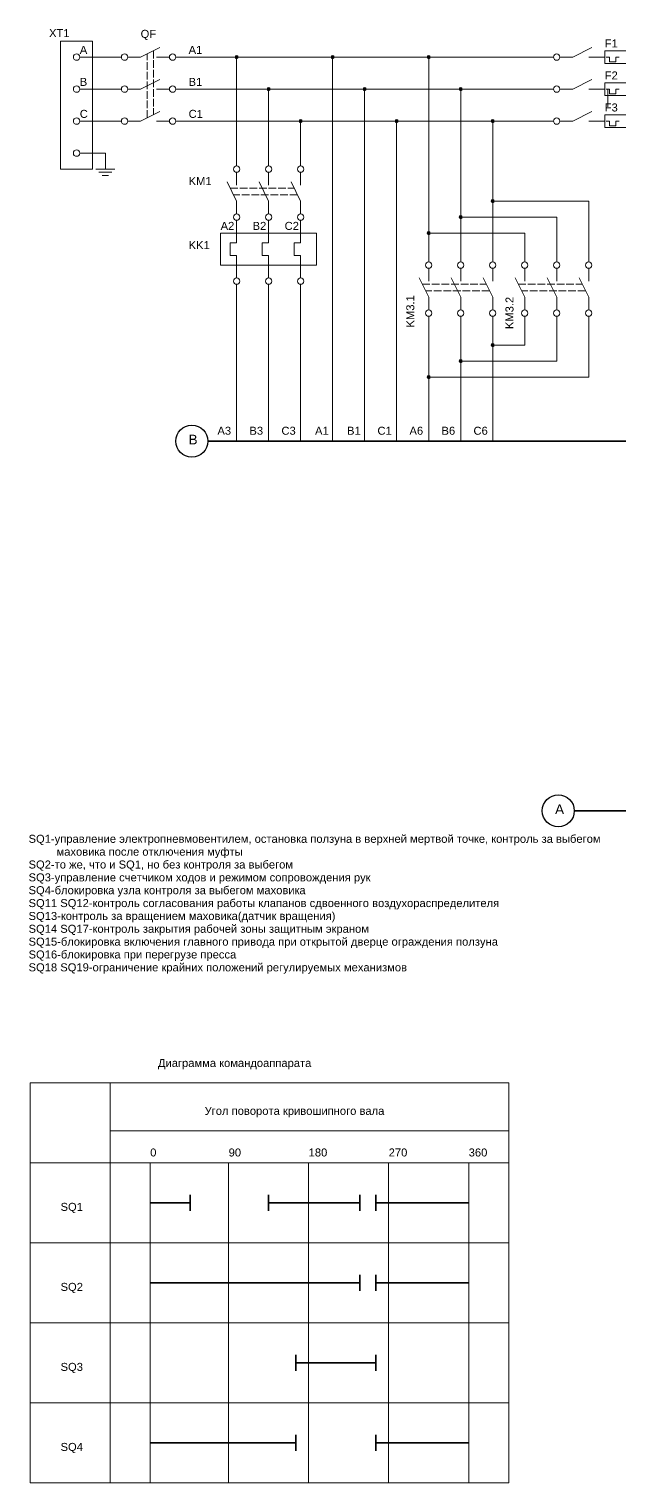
# Model space of a CAD drawing. Header units: millimetres. Extents: x 598 to 4132, y 1883 to 3415.
# Drawn here: x 1766.2 to 1950.8, y 1985 to 2439.2 of the extents above; entities that cross this region are included whole.
import ezdxf

# ---------------------------------------------------------------- set-up
doc = ezdxf.new("R2010")
doc.units = ezdxf.units.MM
doc.linetypes.add('ACAD_ISO02W100', pattern=[15, 12, -3])
doc.layers.get('0').update_dxf_attribs({"lineweight": 20})
doc.styles.get("Standard").update_dxf_attribs({"font": 'arial.ttf'})

msp = doc.modelspace()

# ---------------------------------------------------------------- hatches: boundary and pattern name
h = msp.add_hatch(color=256)
h.dxf.hatch_style = 1
h.paths.add_polyline_path([(1831.5, 2430.5, 1), (1830.5, 2430.5, 1)])
h = msp.add_hatch(color=256)
h.dxf.hatch_style = 1
h.paths.add_polyline_path([(1861.5, 2430.5, 1), (1860.5, 2430.5, 1)])
h = msp.add_hatch(color=256)
h.dxf.hatch_style = 1
h.paths.add_polyline_path([(1891.5, 2430.5, 1), (1890.5, 2430.5, 1)])
h = msp.add_hatch(color=256)
h.dxf.hatch_style = 1
h.paths.add_polyline_path([(1841.5, 2420.5, 1), (1840.5, 2420.5, 1)])
h = msp.add_hatch(color=256)
h.dxf.hatch_style = 1
h.paths.add_polyline_path([(1871.5, 2420.5, 1), (1870.5, 2420.5, 1)])
h = msp.add_hatch(color=256)
h.dxf.hatch_style = 1
h.paths.add_polyline_path([(1901.5, 2420.5, 1), (1900.5, 2420.5, 1)])
h = msp.add_hatch(color=256)
h.dxf.hatch_style = 1
h.paths.add_polyline_path([(1851.5, 2410.5, 1), (1850.5, 2410.5, 1)])
h = msp.add_hatch(color=256)
h.dxf.hatch_style = 1
h.paths.add_polyline_path([(1881.5, 2410.5, 1), (1880.5, 2410.5, 1)])
h = msp.add_hatch(color=256)
h.dxf.hatch_style = 1
h.paths.add_polyline_path([(1911.5, 2410.5, 1), (1910.5, 2410.5, 1)])
h = msp.add_hatch(color=256)
h.dxf.hatch_style = 1
h.paths.add_polyline_path([(1911.5, 2385.5, 1), (1910.5, 2385.5, 1)])
h = msp.add_hatch(color=256)
h.dxf.hatch_style = 1
h.paths.add_polyline_path([(1901.5, 2380.5, 1), (1900.5, 2380.5, 1)])
h = msp.add_hatch(color=256)
h.dxf.hatch_style = 1
h.paths.add_polyline_path([(1891.5, 2375.5, 1), (1890.5, 2375.5, 1)])
h = msp.add_hatch(color=256)
h.dxf.hatch_style = 1
h.paths.add_polyline_path([(1911.5, 2340.5, 1), (1910.5, 2340.5, 1)])
h = msp.add_hatch(color=256)
h.dxf.hatch_style = 1
h.paths.add_polyline_path([(1901.5, 2335.5, 1), (1900.5, 2335.5, 1)])
h = msp.add_hatch(color=256)
h.dxf.hatch_style = 1
h.paths.add_polyline_path([(1891.5, 2330.5, 1), (1890.5, 2330.5, 1)])

# ---------------------------------------------------------------- linework, layer by layer
for p, q in [((1782, 2430.5), (1795, 2430.5)), ((1797, 2430.5), (1801, 2430.5)), ((1801, 2430.5), (1807, 2433.5)), ((1810, 2430.5), (1806, 2430.5)), ((1812, 2430.5), (1831, 2430.5)), ((1831, 2430.5), (1831, 2396.5)), ((1831, 2430.5), (1930, 2430.5)), ((1861, 2430.5), (1861, 2310.5)), ((1891, 2376), (1891, 2430.5)), ((1932, 2430.5), (1936, 2430.5)), ((1936, 2430.5), (1942, 2433.5)), ((1946, 2430.5), (1941, 2430.5)), ((1946.5, 2430.5), (1947.5, 2430.5)), ((1947.5, 2430.5), (1947.5, 2429)), ((1949.5, 2429), (1949.5, 2430.5)), ((1949.5, 2430.5), (1950.5, 2430.5)), ((1947.5, 2429), (1949.5, 2429)), ((1801, 2420.5), (1807, 2423.5)), ((1936, 2420.5), (1942, 2423.5)), ((1782, 2420.5), (1795, 2420.5)), ((1797, 2420.5), (1801, 2420.5)), ((1810, 2420.5), (1806, 2420.5)), ((1812, 2420.5), (1841, 2420.5)), ((1841, 2420.5), (1841, 2396.5)), ((1841, 2420.5), (1930, 2420.5)), ((1871, 2420.5), (1871, 2310.5)), ((1901, 2380.5), (1901, 2420.5)), ((1932, 2420.5), (1936, 2420.5)), ((1946, 2420.5), (1941, 2420.5)), ((1946.5, 2420.5), (1947.5, 2420.5)), ((1947, 2415), (1947, 2420.5)), ((1947.5, 2420.5), (1947.5, 2419)), ((1947.5, 2419), (1949.5, 2419)), ((1949.5, 2419), (1949.5, 2420.5)), ((1949.5, 2420.5), (1950.5, 2420.5)), ((1801, 2410.5), (1807, 2413.5)), ((1936, 2410.5), (1942, 2413.5)), ((1782, 2410.5), (1795, 2410.5)), ((1797, 2410.5), (1801, 2410.5)), ((1810, 2410.5), (1806, 2410.5)), ((1812, 2410.5), (1851, 2410.5)), ((1851, 2410.5), (1930, 2410.5)), ((1851, 2410), (1851, 2396.5)), ((1881, 2410.5), (1881, 2310.5)), ((1911, 2385.5), (1911, 2410.5)), ((1932, 2410.5), (1936, 2410.5)), ((1946, 2410.5), (1941, 2410.5)), ((1946.5, 2410.5), (1947.5, 2410.5)), ((1947.5, 2410.5), (1947.5, 2409)), ((1947.5, 2409), (1949.5, 2409)), ((1949.5, 2409), (1949.5, 2410.5)), ((1949.5, 2410.5), (1950.5, 2410.5)), ((1782, 2400.5), (1790, 2400.5)), ((1790, 2400.5), (1790, 2395.5)), ((1787, 2395.5), (1793, 2395.5)), ((1788, 2394.5), (1792, 2394.5)), ((1831, 2394.5), (1831, 2390.5)), ((1841, 2394.5), (1841, 2390.5)), ((1851, 2394.5), (1851, 2390.5)), ((1789, 2393.5), (1791, 2393.5)), ((1831, 2385.5), (1828, 2391.5)), ((1841, 2385.5), (1838, 2391.5)), ((1851, 2385.5), (1848, 2391.5)), ((1831, 2381.5), (1831, 2385.5)), ((1841, 2381.5), (1841, 2385.5)), ((1851, 2381.5), (1851, 2385.5)), ((1911, 2366.5), (1911, 2385.5)), ((1911, 2385.5), (1941, 2385.5)), ((1941, 2385.5), (1941, 2366.5)), ((1901, 2366.5), (1901, 2380.5)), ((1901, 2380.5), (1931, 2380.5)), ((1931, 2380.5), (1931, 2366.5)), ((1831, 2379.5), (1831, 2372.5)), ((1841, 2379.5), (1841, 2372.5)), ((1851, 2379.5), (1851, 2372.5)), ((1831, 2372.5), (1829, 2372.5)), ((1829, 2372.5), (1829, 2368.5)), ((1841, 2372.5), (1839, 2372.5)), ((1839, 2372.5), (1839, 2368.5)), ((1851, 2372.5), (1849, 2372.5)), ((1849, 2372.5), (1849, 2368.5)), ((1891, 2366.5), (1891, 2375.5)), ((1891, 2375.5), (1921, 2375.5)), ((1921, 2375.5), (1921, 2366.5)), ((1829, 2368.5), (1831, 2368.5)), ((1831, 2368.5), (1831, 2361.5)), ((1839, 2368.5), (1841, 2368.5)), ((1841, 2368.5), (1841, 2361.5)), ((1849, 2368.5), (1851, 2368.5)), ((1851, 2368.5), (1851, 2361.5)), ((1891, 2364.5), (1891, 2360.5)), ((1901, 2364.5), (1901, 2360.5)), ((1911, 2364.5), (1911, 2360.5)), ((1921, 2364.5), (1921, 2360.5)), ((1931, 2364.5), (1931, 2360.5)), ((1941, 2364.5), (1941, 2360.5)), ((1831, 2359.5), (1831, 2310.5)), ((1841, 2359.5), (1841, 2310.5)), ((1851, 2359.5), (1851, 2310.5)), ((1891, 2355.5), (1888, 2361.5)), ((1901, 2355.5), (1898, 2361.5)), ((1911, 2355.5), (1908, 2361.5)), ((1921, 2355.5), (1918, 2361.5)), ((1931, 2355.5), (1928, 2361.5)), ((1941, 2355.5), (1938, 2361.5)), ((1891, 2351.5), (1891, 2355.5)), ((1901, 2351.5), (1901, 2355.5)), ((1911, 2351.5), (1911, 2355.5)), ((1921, 2351.5), (1921, 2355.5)), ((1931, 2351.5), (1931, 2355.5)), ((1941, 2351.5), (1941, 2355.5)), ((1891, 2349.5), (1891, 2330.5)), ((1901, 2349.5), (1901, 2335.5)), ((1911, 2349.5), (1911, 2340.5)), ((1921, 2340.5), (1921, 2349.5)), ((1931, 2335.5), (1931, 2349.5)), ((1941, 2330.5), (1941, 2349.5)), ((1911, 2340.5), (1921, 2340.5)), ((1911, 2340.5), (1911, 2310.5)), ((1901, 2335.5), (1931, 2335.5)), ((1901, 2335.5), (1901, 2310.5)), ((1891, 2330.5), (1941, 2330.5)), ((1891, 2330.5), (1891, 2310.5)), ((1766.5, 2110), (1791.5, 2110)), ((1766.5, 1985), (1766.5, 2110)), ((1766.5, 2085), (1766.5, 2110)), ((1778.5, 2110), (1916, 2110)), ((1791.5, 2110), (1791.5, 1985)), ((1791.5, 1985), (1791.5, 2110)), ((1791.5, 2095), (1791.5, 2110)), ((1803.5, 2110), (1828.5, 2110)), ((1803.5, 2110), (1916, 2110)), ((1828.5, 2110), (1853.5, 2110)), ((1853.5, 2110), (1878.5, 2110)), ((1878.5, 2110), (1903.5, 2110)), ((1903.5, 2110), (1916, 2110)), ((1916, 2110), (1916, 2085)), ((1916, 2110), (1916, 2095)), ((1916, 2095), (1791.5, 2095)), ((1916, 2085), (1766.5, 2085)), ((1766.5, 2060), (1766.5, 2085)), ((1804, 2085), (1804, 1985)), ((1828.5, 2085), (1828.5, 1985)), ((1853.5, 2085), (1853.5, 1985)), ((1853.5, 1985), (1853.5, 2085)), ((1878.5, 2085), (1878.5, 1985)), ((1878.5, 1985), (1878.5, 2085)), ((1903.5, 2085), (1903.5, 1985)), ((1903.5, 1985), (1903.5, 2085)), ((1916, 2085), (1916, 2060)), ((1916, 2060), (1766.5, 2060)), ((1766.5, 2035), (1766.5, 2060)), ((1916, 2060), (1916, 2035)), ((1916, 2035), (1766.5, 2035)), ((1766.5, 2010), (1766.5, 2035)), ((1916, 2035), (1916, 2010)), ((1916, 2010), (1766.5, 2010)), ((1766.5, 1985), (1766.5, 2010)), ((1916, 2010), (1916, 1985)), ((1791.5, 1985), (1766.5, 1985)), ((1916, 1985), (1778.5, 1985)), ((1828.5, 1985), (1803.5, 1985)), ((1853.5, 1985), (1828.5, 1985)), ((1878.5, 1985), (1853.5, 1985)), ((1903.5, 1985), (1878.5, 1985)), ((1916, 1985), (1903.5, 1985))]:
    msp.add_line(p, q)
at = {"lineweight": 35}
for p, q in [((1822, 2310.5), (2123.5, 2310.5)), ((1936.5, 2195), (2286, 2195)), ((1816.5, 2072.5), (1804, 2072.5)), ((1816.5, 2075), (1816.5, 2070)), ((1841, 2075), (1841, 2070)), ((1841, 2072.5), (1869.5, 2072.5)), ((1869.5, 2075), (1869.5, 2070)), ((1874.5, 2075), (1874.5, 2070)), ((1874.5, 2072.5), (1903.5, 2072.5)), ((1869.5, 2050), (1869.5, 2045)), ((1874.5, 2050), (1874.5, 2045)), ((1869.5, 2047.5), (1804, 2047.5)), ((1874.5, 2047.5), (1903.5, 2047.5)), ((1849.5, 2025), (1849.5, 2020)), ((1849.5, 2022.5), (1874.5, 2022.5)), ((1874.5, 2025), (1874.5, 2020)), ((1849.5, 2000), (1849.5, 1995)), ((1874.5, 2000), (1874.5, 1995)), ((1849.5, 1997.5), (1804, 1997.5)), ((1874.5, 1997.5), (1903.5, 1997.5))]:
    msp.add_line(p, q, dxfattribs=at)
for points in [[(1776, 2435.5), (1786, 2435.5), (1786, 2395.5), (1776, 2395.5)], [(1946, 2432.5), (1956, 2432.5), (1956, 2428.5), (1946, 2428.5)], [(1946, 2422.5), (1956, 2422.5), (1956, 2418.5), (1946, 2418.5)], [(1946, 2412.5), (1956, 2412.5), (1956, 2408.5), (1946, 2408.5)], [(1826, 2375.5), (1856, 2375.5), (1856, 2365.5), (1826, 2365.5)]]:
    msp.add_lwpolyline(points, close=True)
at = {"linetype": 'ACAD_ISO02W100', "ltscale": 0.2}
for points in [[(1803, 2411.5), (1803, 2431.5)], [(1805, 2432.5), (1805, 2412.5)], [(1829, 2389.5), (1849, 2389.5)], [(1850, 2387.5), (1830, 2387.5)], [(1889, 2359.5), (1909, 2359.5)], [(1919, 2359.5), (1939, 2359.5)], [(1910, 2357.5), (1890, 2357.5)], [(1940, 2357.5), (1920, 2357.5)]]:
    msp.add_lwpolyline(points, dxfattribs=at)
for centre, radius in [((1781, 2430.5), 1), ((1796, 2430.5), 1), ((1811, 2430.5), 1), ((1831, 2430.5), 0.5), ((1861, 2430.5), 0.5), ((1891, 2430.5), 0.5), ((1931, 2430.5), 1), ((1781, 2420.5), 1), ((1796, 2420.5), 1), ((1811, 2420.5), 1), ((1931, 2420.5), 1), ((1841, 2420.5), 0.5), ((1871, 2420.5), 0.5), ((1901, 2420.5), 0.5), ((1781, 2410.5), 1), ((1796, 2410.5), 1), ((1811, 2410.5), 1), ((1851, 2410.5), 0.5), ((1881, 2410.5), 0.5), ((1911, 2410.5), 0.5), ((1931, 2410.5), 1), ((1781, 2400.5), 1), ((1831, 2395.5), 1), ((1841, 2395.5), 1), ((1851, 2395.5), 1), ((1911, 2385.5), 0.5), ((1831, 2380.5), 1), ((1841, 2380.5), 1), ((1851, 2380.5), 1), ((1901, 2380.5), 0.5), ((1891, 2375.5), 0.5), ((1891, 2365.5), 1), ((1901, 2365.5), 1), ((1911, 2365.5), 1), ((1921, 2365.5), 1), ((1931, 2365.5), 1), ((1941, 2365.5), 1), ((1831, 2360.5), 1), ((1841, 2360.5), 1), ((1851, 2360.5), 1), ((1891, 2350.5), 1), ((1901, 2350.5), 1), ((1911, 2350.5), 1), ((1921, 2350.5), 1), ((1931, 2350.5), 1), ((1941, 2350.5), 1), ((1911, 2340.5), 0.5), ((1901, 2335.5), 0.5), ((1891, 2330.5), 0.5)]:
    msp.add_circle(centre, radius)
at = {"lineweight": 30}
for centre in [(1817, 2310.5), (1931.5, 2195)]:
    msp.add_circle(centre, 5, dxfattribs=at)

# ---------------------------------------------------------------- texts
for s, height, p in [('XT1', 2.5, (1772.4, 2436.75)), ('QF', 2.5, (1801, 2436.5)), ('F1', 2.5, (1946, 2433.5)), ('A', 2.5, (1782, 2431.5)), ('A1', 2.5, (1816, 2431.5)), ('F2', 2.5, (1946, 2423.5)), ('B', 2.5, (1782, 2421.5)), ('B1', 2.5, (1816, 2421.5)), ('C', 2.5, (1782, 2411.5)), ('C1', 2.5, (1816, 2411.5)), ('F3', 2.5, (1946, 2413.5)), ('KM1', 2.5, (1816, 2390.5)), ('A2', 2.5, (1826, 2376.5)), ('B2', 2.5, (1836, 2376.5)), ('C2', 2.5, (1846, 2376.5)), ('KK1', 2.5, (1816, 2370.5)), ('B', 3, (1816, 2309.5)), ('A3', 2.5, (1825, 2312.5)), ('B3', 2.5, (1835, 2312.5)), ('C3', 2.5, (1845, 2312.5)), ('A1', 2.5, (1855.5, 2312.5)), ('B1', 2.5, (1865.5, 2312.5)), ('C1', 2.5, (1875, 2312.5)), ('A6', 2.5, (1885, 2312.5)), ('B6', 2.5, (1895, 2312.5)), ('C6', 2.5, (1905, 2312.5)), ('A', 3, (1930.5, 2194)), ('SQ1-управление электропневмовентилем, остановка ползуна в верхней мертвой точке, контроль за выбегом', 2.5, (1766, 2185)), ('         маховика после отключения муфты', 2.5, (1766, 2180.98)), ('SQ2-то же, что и SQ1, но без контроля за выбегом', 2.5, (1766, 2176.97)), ('SQ3-управление счетчиком ходов и режимом сопровождения рук', 2.5, (1766, 2172.95)), ('SQ4-блокировка узла контроля за выбегом маховика', 2.5, (1766, 2168.94)), ('SQ11 SQ12-контроль согласования работы клапанов сдвоенного воздухораспределителя', 2.5, (1766, 2164.92)), ('SQ13-контроль за вращением маховика(датчик вращения)', 2.5, (1766, 2160.9)), ('SQ14 SQ17-контроль закрытия рабочей зоны защитным экраном', 2.5, (1766, 2156.89)), ('SQ15-блокировка включения главного привода при открытой дверце ограждения ползуна', 2.5, (1766, 2152.87)), ('SQ16-блокировка при перегрузе пресса', 2.5, (1766, 2148.86)), ('SQ18 SQ19-ограничение крайних положений регулируемых механизмов', 2.5, (1766, 2144.84)), ('Диаграмма командоаппарата', 2.5, (1806.41, 2114.96)), ('Угол поворота кривошипного вала', 2.5, (1821, 2100)), ('0', 2.5, (1804, 2087)), ('90', 2.5, (1828.5, 2087)), ('180', 2.5, (1853.5, 2087)), ('270', 2.5, (1878.5, 2087)), ('360', 2.5, (1903.5, 2087)), ('SQ1', 2.5, (1776, 2070)), ('SQ2', 2.5, (1776, 2045)), ('SQ3', 2.5, (1776, 2020)), ('SQ4', 2.5, (1776, 1995))]:
    msp.add_text(s, height=height).set_placement(p)
for s, p in [('KM3.1', (1886.5, 2346)), ('KM3.2', (1917.5, 2345.5))]:
    msp.add_text(s, height=2.5, rotation=90).set_placement(p)

doc.saveas('drawing.dxf')
